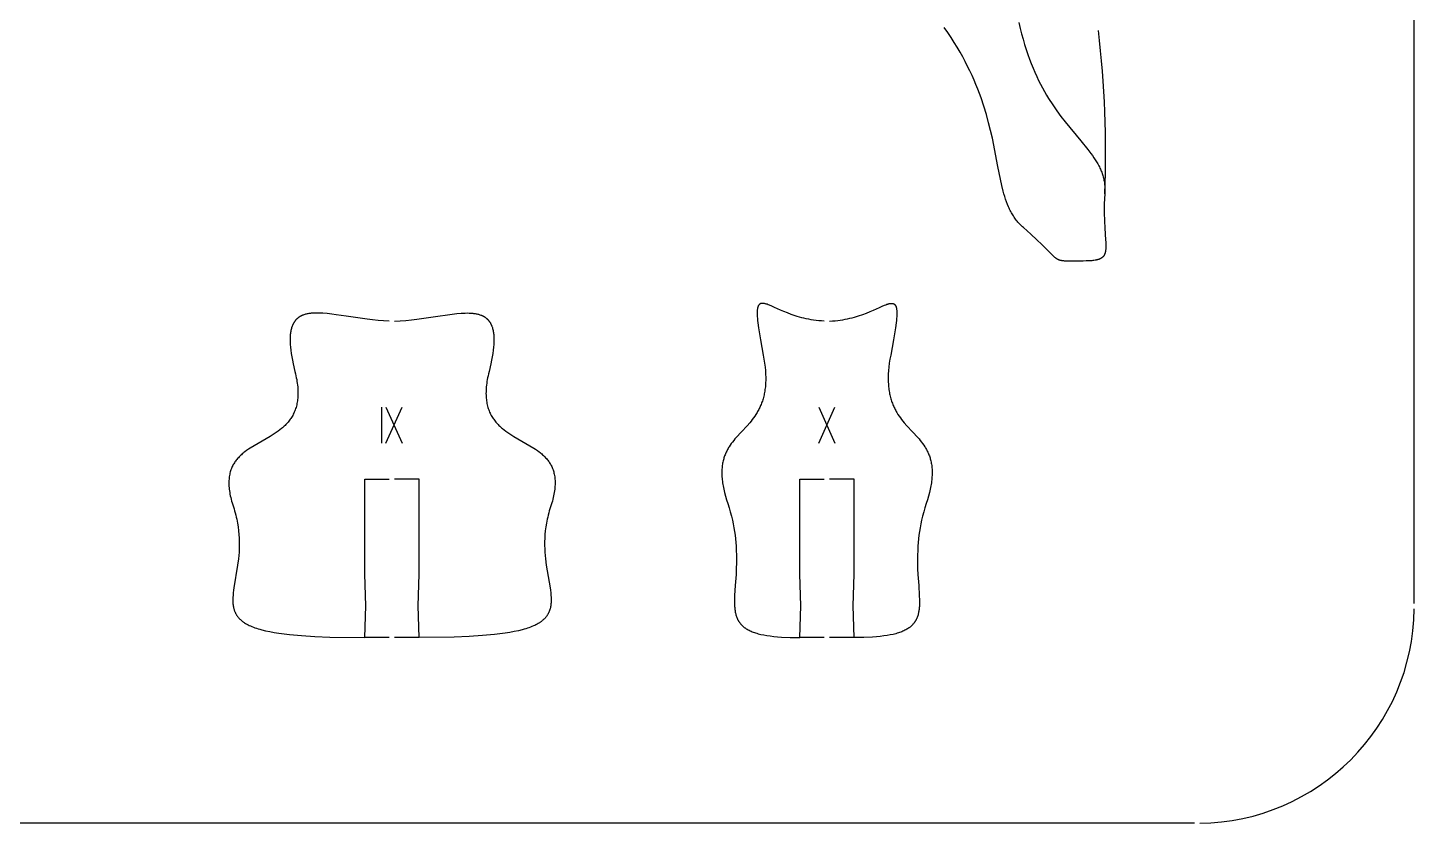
# Model space of a CAD drawing. Extents: x 2 to 222, y 1 to 131.
# Drawn here: x 144.9 to 221.5, y 1.4 to 45.4 of the extents above; entities that cross this region are included whole.
import ezdxf

# ---------------------------------------------------------------- set-up
doc = ezdxf.new("R2010")
doc.units = 0
doc.header["$MEASUREMENT"] = 0
doc.layers.add('DEFAULT', color=18, linetype='CONTINUOUS')

msp = doc.modelspace()

# ---------------------------------------------------------------- linework, layer by layer
at = {"layer": 'DEFAULT', "color": 1}
for p, q in [((221.525, 13.535), (221.525, 119.234)), ((163.531, 15.154), (163.531, 20.407)), ((163.531, 20.407), (164.879, 20.407)), ((166.53, 20.407), (165.179, 20.407)), ((166.53, 15.154), (166.53, 20.407)), ((187.57, 15.154), (187.57, 20.407)), ((187.57, 20.407), (188.917, 20.407)), ((190.568, 20.407), (189.217, 20.407)), ((190.568, 15.154), (190.568, 20.407)), ((163.581, 13.404), (163.531, 15.154)), ((166.481, 13.404), (166.53, 15.154)), ((187.619, 13.404), (187.57, 15.154)), ((190.519, 13.404), (190.568, 15.154)), ((163.531, 11.654), (163.581, 13.404)), ((166.53, 11.654), (166.481, 13.404)), ((187.57, 11.654), (187.619, 13.404)), ((190.568, 11.654), (190.519, 13.404)), ((164.879, 11.654), (163.531, 11.654)), ((166.53, 11.654), (165.179, 11.654)), ((188.917, 11.654), (187.566, 11.654)), ((190.568, 11.654), (189.217, 11.654)), ((209.375, 1.385), (13.675, 1.385))]:
    msp.add_line(p, q, dxfattribs=at)
at = {"layer": 'DEFAULT', "color": 250}
for p, q in [((164.473, 22.405), (164.473, 24.402)), ((164.696, 24.402), (165.587, 22.405)), ((164.696, 22.405), (165.587, 24.402)), ((188.622, 24.402), (189.512, 22.405)), ((188.622, 22.405), (189.512, 24.402))]:
    msp.add_line(p, q, dxfattribs=at)
at = {"layer": 'DEFAULT', "color": 1}
for points in [[(199.927, 34.32), (199.873, 34.369), (199.82, 34.418), (199.768, 34.469), (199.718, 34.52), (199.67, 34.573), (199.623, 34.626), (199.577, 34.68), (199.533, 34.736), (199.49, 34.792), (199.449, 34.849), (199.409, 34.907), (199.37, 34.967), (199.332, 35.027), (199.296, 35.088), (199.261, 35.149), (199.226, 35.212), (199.193, 35.276), (199.161, 35.341), (199.13, 35.406), (199.1, 35.473), (199.043, 35.609), (198.989, 35.748), (198.939, 35.891), (198.891, 36.038), (198.846, 36.188), (198.804, 36.342), (198.724, 36.66), (198.651, 36.993), (198.513, 37.697), (198.208, 39.265), (198.112, 39.688), (198.004, 40.124), (197.881, 40.571), (197.742, 41.031), (197.583, 41.502), (197.403, 41.985), (197.304, 42.23), (197.199, 42.478), (197.087, 42.729), (196.969, 42.983), (196.843, 43.24), (196.71, 43.499), (196.57, 43.761), (196.421, 44.025), (196.265, 44.292), (196.099, 44.562), (195.925, 44.834), (195.742, 45.109), (195.55, 45.386)], [(199.678, 45.658), (199.75, 45.341), (199.826, 45.035), (199.906, 44.738), (199.99, 44.451), (200.077, 44.173), (200.168, 43.904), (200.261, 43.643), (200.357, 43.392), (200.456, 43.148), (200.557, 42.912), (200.66, 42.684), (200.765, 42.464), (200.873, 42.251), (200.981, 42.044), (201.092, 41.845), (201.203, 41.651), (201.316, 41.465), (201.543, 41.108), (201.772, 40.774), (202.002, 40.46), (202.23, 40.163), (203.098, 39.114), (203.483, 38.644), (203.658, 38.416), (203.741, 38.302), (203.819, 38.189), (203.894, 38.076), (203.965, 37.962), (204.032, 37.848), (204.094, 37.733), (204.123, 37.675), (204.151, 37.617), (204.178, 37.558), (204.204, 37.5), (204.229, 37.44), (204.252, 37.381), (204.274, 37.32), (204.294, 37.26), (204.313, 37.199), (204.331, 37.137), (204.348, 37.075), (204.363, 37.012), (204.376, 36.948), (204.388, 36.884), (204.399, 36.819), (204.408, 36.753), (204.415, 36.687), (204.421, 36.619), (204.425, 36.551), (204.428, 36.482), (204.429, 36.412), (204.428, 36.342), (204.426, 36.27), (204.422, 36.197)], [(204.422, 36.197), (204.405, 35.912), (204.395, 35.641), (204.39, 35.384), (204.39, 35.141), (204.4, 34.695), (204.42, 34.299), (204.465, 33.648), (204.473, 33.513), (204.478, 33.388), (204.48, 33.273), (204.479, 33.219), (204.477, 33.167), (204.473, 33.117), (204.468, 33.07), (204.465, 33.047), (204.462, 33.025), (204.458, 33.003), (204.454, 32.982), (204.45, 32.962), (204.445, 32.941), (204.44, 32.922), (204.434, 32.903), (204.427, 32.884), (204.421, 32.866), (204.413, 32.848), (204.41, 32.84), (204.406, 32.831), (204.402, 32.823), (204.397, 32.815), (204.393, 32.807), (204.389, 32.798), (204.384, 32.791), (204.379, 32.783), (204.374, 32.775), (204.369, 32.768), (204.364, 32.76), (204.359, 32.753), (204.354, 32.746), (204.348, 32.739), (204.342, 32.732), (204.337, 32.725), (204.331, 32.718), (204.324, 32.711), (204.318, 32.705), (204.312, 32.698), (204.305, 32.692), (204.298, 32.686), (204.291, 32.68), (204.284, 32.674), (204.277, 32.668), (204.27, 32.662), (204.262, 32.656), (204.254, 32.651), (204.247, 32.645), (204.238, 32.64), (204.23, 32.635), (204.222, 32.629), (204.205, 32.619), (204.187, 32.61), (204.168, 32.6), (204.148, 32.591), (204.128, 32.583), (204.107, 32.575), (204.086, 32.567), (204.063, 32.56), (204.04, 32.553), (204.016, 32.546), (203.991, 32.539), (203.966, 32.533), (203.939, 32.528), (203.884, 32.517), (203.825, 32.508), (203.763, 32.5), (203.697, 32.494), (203.627, 32.488), (203.553, 32.483), (203.394, 32.477), (203.219, 32.475)], [(203.219, 32.475), (202.606, 32.471), (202.383, 32.47), (202.288, 32.472), (202.203, 32.476), (202.163, 32.479), (202.125, 32.482), (202.09, 32.486), (202.055, 32.491), (202.023, 32.497), (202.007, 32.5), (201.991, 32.503), (201.976, 32.507), (201.961, 32.511), (201.946, 32.515), (201.932, 32.52), (201.918, 32.524), (201.904, 32.529), (201.89, 32.534), (201.876, 32.54), (201.863, 32.546), (201.849, 32.552), (201.836, 32.558), (201.823, 32.565), (201.81, 32.572), (201.797, 32.579), (201.784, 32.587), (201.771, 32.595), (201.758, 32.603), (201.745, 32.612), (201.719, 32.631), (201.692, 32.651), (201.665, 32.672), (201.638, 32.695), (201.61, 32.72), (201.551, 32.775), (201.487, 32.837), (201.162, 33.169), (200.941, 33.39), (200.667, 33.654), (200.333, 33.962), (199.927, 34.32)], [(188.917, 29.159), (188.766, 29.166), (188.618, 29.176), (188.474, 29.19), (188.332, 29.208), (188.194, 29.229), (188.059, 29.253), (187.927, 29.279), (187.798, 29.308), (187.673, 29.34), (187.55, 29.373), (187.431, 29.408), (187.315, 29.445), (187.092, 29.522), (186.882, 29.602), (186.684, 29.683), (186.499, 29.763), (186.166, 29.913), (186.019, 29.978), (185.884, 30.035), (185.821, 30.06), (185.761, 30.081), (185.732, 30.09), (185.704, 30.099), (185.677, 30.107), (185.651, 30.114), (185.625, 30.12), (185.6, 30.125), (185.588, 30.127), (185.576, 30.129), (185.564, 30.131), (185.553, 30.132), (185.541, 30.133), (185.53, 30.134), (185.519, 30.135), (185.508, 30.135), (185.498, 30.135), (185.487, 30.135), (185.477, 30.134), (185.467, 30.133), (185.457, 30.132), (185.447, 30.131), (185.438, 30.129), (185.429, 30.127), (185.42, 30.125), (185.411, 30.122), (185.402, 30.119), (185.394, 30.116), (185.385, 30.112), (185.377, 30.108), (185.369, 30.104), (185.361, 30.099), (185.354, 30.094), (185.347, 30.089), (185.339, 30.084), (185.332, 30.078), (185.326, 30.071), (185.319, 30.065), (185.313, 30.057), (185.306, 30.05), (185.3, 30.042), (185.295, 30.034), (185.289, 30.025), (185.284, 30.016), (185.278, 30.007), (185.273, 29.997), (185.268, 29.987), (185.264, 29.977), (185.259, 29.966), (185.255, 29.955), (185.251, 29.943), (185.247, 29.931), (185.243, 29.918), (185.24, 29.905), (185.236, 29.892), (185.233, 29.878), (185.23, 29.864), (185.228, 29.849), (185.223, 29.818), (185.218, 29.785), (185.215, 29.751), (185.212, 29.715), (185.21, 29.677), (185.209, 29.637), (185.209, 29.595), (185.21, 29.505), (185.215, 29.406), (185.222, 29.3), (185.233, 29.184), (185.247, 29.06), (185.283, 28.784), (185.392, 28.113), (185.548, 27.272)], [(189.217, 29.159), (189.368, 29.165), (189.516, 29.176), (189.661, 29.19), (189.802, 29.207), (189.941, 29.228), (190.076, 29.252), (190.208, 29.278), (190.337, 29.307), (190.462, 29.339), (190.585, 29.372), (190.704, 29.407), (190.82, 29.444), (191.043, 29.521), (191.254, 29.601), (191.452, 29.682), (191.637, 29.762), (191.97, 29.912), (192.118, 29.978), (192.253, 30.035), (192.316, 30.059), (192.376, 30.081), (192.405, 30.09), (192.433, 30.099), (192.46, 30.107), (192.487, 30.114), (192.513, 30.12), (192.538, 30.125), (192.55, 30.127), (192.562, 30.129), (192.574, 30.131), (192.585, 30.132), (192.597, 30.133), (192.608, 30.134), (192.619, 30.135), (192.63, 30.135), (192.64, 30.135), (192.651, 30.135), (192.661, 30.134), (192.671, 30.134), (192.681, 30.133), (192.691, 30.131), (192.7, 30.129), (192.709, 30.127), (192.718, 30.125), (192.727, 30.123), (192.736, 30.12), (192.745, 30.116), (192.753, 30.113), (192.761, 30.109), (192.769, 30.105), (192.777, 30.1), (192.784, 30.095), (192.792, 30.09), (192.799, 30.084), (192.806, 30.078), (192.813, 30.072), (192.819, 30.065), (192.826, 30.058), (192.832, 30.051), (192.838, 30.043), (192.844, 30.035), (192.849, 30.026), (192.855, 30.017), (192.86, 30.008), (192.865, 29.998), (192.87, 29.988), (192.875, 29.978), (192.879, 29.967), (192.884, 29.955), (192.888, 29.944), (192.892, 29.931), (192.895, 29.919), (192.899, 29.906), (192.902, 29.893), (192.905, 29.879), (192.908, 29.864), (192.911, 29.85), (192.916, 29.819), (192.92, 29.786), (192.924, 29.752), (192.926, 29.716), (192.928, 29.678), (192.93, 29.638), (192.93, 29.596), (192.928, 29.506), (192.924, 29.407), (192.916, 29.301), (192.906, 29.185), (192.892, 29.061), (192.856, 28.785), (192.747, 28.114), (192.59, 27.272)], [(164.879, 29.159), (164.569, 29.17), (164.261, 29.19), (163.956, 29.218), (163.654, 29.253), (162.495, 29.423), (161.955, 29.505), (161.698, 29.54), (161.451, 29.568), (161.214, 29.589), (161.099, 29.596), (160.987, 29.6), (160.879, 29.601), (160.773, 29.6), (160.67, 29.595), (160.62, 29.591), (160.571, 29.587), (160.523, 29.582), (160.475, 29.575), (160.428, 29.568), (160.383, 29.56), (160.338, 29.551), (160.293, 29.54), (160.25, 29.529), (160.208, 29.517), (160.167, 29.504), (160.126, 29.489), (160.087, 29.473), (160.067, 29.465), (160.048, 29.456), (160.029, 29.448), (160.011, 29.438), (159.992, 29.429), (159.974, 29.419), (159.956, 29.409), (159.939, 29.399), (159.921, 29.388), (159.904, 29.377), (159.887, 29.366), (159.871, 29.354), (159.854, 29.342), (159.838, 29.33), (159.822, 29.317), (159.807, 29.304), (159.791, 29.291), (159.776, 29.277), (159.762, 29.263), (159.747, 29.248), (159.733, 29.234), (159.719, 29.219), (159.705, 29.203), (159.692, 29.187), (159.679, 29.171), (159.666, 29.155), (159.653, 29.138), (159.641, 29.12), (159.629, 29.103), (159.617, 29.085), (159.606, 29.066), (159.594, 29.047), (159.584, 29.028), (159.573, 29.008), (159.563, 28.988), (159.553, 28.968), (159.543, 28.947), (159.534, 28.926), (159.524, 28.904), (159.516, 28.882), (159.507, 28.86), (159.499, 28.837), (159.483, 28.79), (159.469, 28.741), (159.456, 28.69), (159.444, 28.638), (159.434, 28.584), (159.424, 28.528), (159.416, 28.471), (159.41, 28.411), (159.404, 28.349), (159.4, 28.286), (159.397, 28.221), (159.396, 28.154), (159.396, 28.084), (159.397, 28.013), (159.404, 27.864), (159.416, 27.707), (159.435, 27.542), (159.458, 27.368), (159.488, 27.184), (159.524, 26.992), (159.566, 26.79), (159.668, 26.358)], [(165.179, 29.159), (165.489, 29.17), (165.797, 29.19), (166.103, 29.218), (166.405, 29.253), (167.565, 29.424), (168.105, 29.506), (168.362, 29.541), (168.61, 29.569), (168.847, 29.59), (168.962, 29.597), (169.073, 29.601), (169.182, 29.602), (169.288, 29.601), (169.39, 29.596), (169.441, 29.593), (169.49, 29.588), (169.538, 29.583), (169.586, 29.577), (169.633, 29.569), (169.678, 29.561), (169.723, 29.552), (169.768, 29.542), (169.811, 29.531), (169.853, 29.518), (169.894, 29.505), (169.935, 29.49), (169.974, 29.475), (169.994, 29.467), (170.013, 29.458), (170.032, 29.449), (170.05, 29.44), (170.069, 29.431), (170.087, 29.421), (170.105, 29.411), (170.122, 29.4), (170.14, 29.39), (170.157, 29.379), (170.174, 29.367), (170.191, 29.356), (170.207, 29.344), (170.223, 29.331), (170.239, 29.319), (170.254, 29.306), (170.27, 29.292), (170.285, 29.278), (170.3, 29.264), (170.314, 29.25), (170.328, 29.235), (170.342, 29.22), (170.356, 29.205), (170.369, 29.189), (170.383, 29.173), (170.395, 29.156), (170.408, 29.139), (170.42, 29.122), (170.432, 29.104), (170.444, 29.086), (170.456, 29.068), (170.467, 29.049), (170.478, 29.03), (170.488, 29.01), (170.499, 28.99), (170.509, 28.969), (170.518, 28.949), (170.528, 28.927), (170.537, 28.906), (170.546, 28.884), (170.554, 28.861), (170.562, 28.838), (170.578, 28.791), (170.592, 28.742), (170.605, 28.692), (170.617, 28.64), (170.628, 28.585), (170.637, 28.53), (170.645, 28.472), (170.652, 28.412), (170.657, 28.351), (170.661, 28.287), (170.664, 28.222), (170.665, 28.155), (170.665, 28.085), (170.664, 28.014), (170.657, 27.865), (170.645, 27.708), (170.627, 27.543), (170.603, 27.368), (170.573, 27.185), (170.537, 26.992), (170.495, 26.791), (170.393, 26.358)], [(185.548, 27.272), (185.589, 27.044), (185.623, 26.825), (185.649, 26.615), (185.667, 26.413), (185.679, 26.219), (185.685, 26.034), (185.685, 25.944), (185.683, 25.855), (185.681, 25.769), (185.676, 25.684), (185.67, 25.602), (185.663, 25.521), (185.654, 25.441), (185.644, 25.363), (185.633, 25.287), (185.62, 25.213), (185.607, 25.14), (185.591, 25.068), (185.575, 24.998), (185.558, 24.929), (185.539, 24.862), (185.519, 24.796), (185.498, 24.732), (185.476, 24.669), (185.454, 24.607), (185.43, 24.546), (185.405, 24.486), (185.379, 24.428), (185.353, 24.371), (185.325, 24.315), (185.297, 24.259), (185.268, 24.205), (185.238, 24.152), (185.208, 24.1), (185.145, 23.998), (185.08, 23.9), (185.012, 23.805), (184.943, 23.712), (184.872, 23.622), (184.799, 23.534), (184.651, 23.364), (184.349, 23.039), (184.054, 22.717), (183.984, 22.635), (183.915, 22.552), (183.848, 22.467), (183.783, 22.381), (183.721, 22.292), (183.661, 22.202), (183.633, 22.156), (183.605, 22.109), (183.578, 22.061), (183.552, 22.013), (183.527, 21.964), (183.502, 21.914), (183.479, 21.863), (183.457, 21.811), (183.435, 21.758), (183.415, 21.705), (183.396, 21.65), (183.378, 21.595), (183.361, 21.538), (183.345, 21.48), (183.331, 21.421), (183.317, 21.361), (183.305, 21.3), (183.295, 21.237), (183.285, 21.173), (183.278, 21.108), (183.271, 21.042), (183.266, 20.974), (183.262, 20.904), (183.26, 20.834), (183.26, 20.761), (183.261, 20.688), (183.264, 20.612), (183.268, 20.535), (183.274, 20.457), (183.281, 20.377), (183.291, 20.295), (183.302, 20.211), (183.315, 20.126), (183.33, 20.039), (183.365, 19.859), (183.408, 19.671), (183.459, 19.475), (183.519, 19.271), (183.587, 19.059)], [(192.59, 27.272), (192.549, 27.044), (192.515, 26.825), (192.489, 26.615), (192.471, 26.413), (192.459, 26.219), (192.453, 26.034), (192.453, 25.944), (192.455, 25.855), (192.457, 25.769), (192.462, 25.684), (192.468, 25.602), (192.475, 25.521), (192.484, 25.441), (192.494, 25.363), (192.505, 25.287), (192.518, 25.213), (192.532, 25.14), (192.547, 25.068), (192.563, 24.998), (192.581, 24.929), (192.599, 24.862), (192.619, 24.796), (192.64, 24.732), (192.662, 24.669), (192.685, 24.607), (192.709, 24.546), (192.733, 24.486), (192.759, 24.428), (192.786, 24.371), (192.813, 24.315), (192.841, 24.259), (192.87, 24.205), (192.9, 24.152), (192.931, 24.1), (192.994, 23.998), (193.059, 23.9), (193.127, 23.805), (193.196, 23.712), (193.267, 23.622), (193.34, 23.534), (193.488, 23.364), (193.79, 23.039), (194.086, 22.717), (194.156, 22.635), (194.226, 22.552), (194.293, 22.467), (194.357, 22.381), (194.42, 22.292), (194.479, 22.202), (194.508, 22.156), (194.536, 22.109), (194.563, 22.061), (194.589, 22.013), (194.614, 21.964), (194.638, 21.914), (194.662, 21.863), (194.684, 21.811), (194.705, 21.758), (194.726, 21.705), (194.745, 21.65), (194.763, 21.595), (194.78, 21.538), (194.796, 21.48), (194.81, 21.421), (194.824, 21.361), (194.836, 21.3), (194.846, 21.237), (194.856, 21.173), (194.864, 21.108), (194.87, 21.042), (194.875, 20.974), (194.879, 20.904), (194.881, 20.834), (194.881, 20.761), (194.88, 20.688), (194.878, 20.612), (194.873, 20.535), (194.868, 20.457), (194.86, 20.377), (194.85, 20.295), (194.839, 20.211), (194.826, 20.126), (194.811, 20.039), (194.776, 19.859), (194.733, 19.671), (194.682, 19.475), (194.623, 19.271), (194.555, 19.059)], [(159.668, 26.358), (159.696, 26.245), (159.721, 26.134), (159.744, 26.025), (159.764, 25.919), (159.781, 25.815), (159.796, 25.714), (159.809, 25.615), (159.819, 25.518), (159.826, 25.424), (159.831, 25.331), (159.834, 25.241), (159.835, 25.153), (159.834, 25.067), (159.83, 24.983), (159.824, 24.901), (159.817, 24.821), (159.807, 24.743), (159.795, 24.667), (159.781, 24.592), (159.766, 24.52), (159.748, 24.449), (159.729, 24.38), (159.708, 24.312), (159.685, 24.247), (159.66, 24.183), (159.634, 24.12), (159.607, 24.059), (159.577, 23.999), (159.547, 23.941), (159.514, 23.885), (159.481, 23.829), (159.446, 23.775), (159.409, 23.723), (159.372, 23.671), (159.333, 23.621), (159.293, 23.572), (159.251, 23.524), (159.209, 23.477), (159.165, 23.432), (159.121, 23.387), (159.075, 23.343), (159.029, 23.301), (158.982, 23.259), (158.933, 23.218), (158.835, 23.138), (158.733, 23.062), (158.629, 22.988), (158.522, 22.917), (158.414, 22.847), (158.304, 22.78), (157.856, 22.521), (157.412, 22.265), (157.198, 22.132), (157.095, 22.063), (156.994, 21.993), (156.896, 21.92), (156.848, 21.882), (156.801, 21.844), (156.755, 21.805), (156.71, 21.765), (156.666, 21.725), (156.623, 21.684), (156.581, 21.641), (156.54, 21.598), (156.501, 21.554), (156.462, 21.509), (156.425, 21.463), (156.39, 21.416), (156.355, 21.367), (156.322, 21.318), (156.291, 21.267), (156.261, 21.215), (156.232, 21.162), (156.205, 21.108), (156.18, 21.052), (156.156, 20.994), (156.134, 20.936), (156.114, 20.876), (156.095, 20.814), (156.079, 20.751), (156.064, 20.686), (156.051, 20.619), (156.04, 20.551), (156.031, 20.482), (156.025, 20.41), (156.02, 20.337), (156.017, 20.262), (156.017, 20.185), (156.019, 20.106), (156.023, 20.025), (156.029, 19.942), (156.038, 19.857), (156.049, 19.77), (156.063, 19.682), (156.079, 19.59), (156.097, 19.497), (156.118, 19.402), (156.142, 19.304), (156.169, 19.204), (156.198, 19.102), (156.23, 18.997), (156.264, 18.89)], [(170.393, 26.358), (170.365, 26.245), (170.34, 26.134), (170.317, 26.025), (170.297, 25.919), (170.28, 25.815), (170.265, 25.714), (170.253, 25.615), (170.243, 25.518), (170.235, 25.424), (170.23, 25.331), (170.227, 25.241), (170.226, 25.153), (170.228, 25.067), (170.231, 24.983), (170.237, 24.901), (170.245, 24.821), (170.255, 24.743), (170.267, 24.667), (170.28, 24.592), (170.296, 24.52), (170.313, 24.449), (170.333, 24.38), (170.354, 24.312), (170.377, 24.247), (170.401, 24.183), (170.427, 24.12), (170.455, 24.059), (170.484, 23.999), (170.515, 23.941), (170.547, 23.885), (170.581, 23.829), (170.616, 23.775), (170.653, 23.723), (170.69, 23.671), (170.729, 23.621), (170.769, 23.572), (170.811, 23.524), (170.853, 23.477), (170.897, 23.432), (170.941, 23.387), (170.987, 23.343), (171.033, 23.301), (171.08, 23.259), (171.129, 23.218), (171.228, 23.138), (171.329, 23.062), (171.434, 22.988), (171.54, 22.917), (171.648, 22.847), (171.758, 22.78), (172.206, 22.521), (172.651, 22.265), (172.864, 22.132), (172.968, 22.063), (173.069, 21.993), (173.167, 21.92), (173.215, 21.882), (173.262, 21.844), (173.308, 21.805), (173.353, 21.765), (173.397, 21.725), (173.44, 21.684), (173.482, 21.641), (173.523, 21.598), (173.562, 21.554), (173.6, 21.509), (173.637, 21.463), (173.673, 21.416), (173.708, 21.367), (173.741, 21.318), (173.772, 21.267), (173.802, 21.215), (173.831, 21.162), (173.858, 21.108), (173.883, 21.052), (173.907, 20.994), (173.929, 20.936), (173.949, 20.876), (173.967, 20.814), (173.984, 20.751), (173.999, 20.686), (174.011, 20.619), (174.022, 20.551), (174.031, 20.482), (174.038, 20.41), (174.042, 20.337), (174.045, 20.262), (174.045, 20.185), (174.044, 20.106), (174.039, 20.025), (174.033, 19.942), (174.024, 19.857), (174.013, 19.77), (173.999, 19.682), (173.983, 19.59), (173.965, 19.497), (173.943, 19.402), (173.92, 19.304), (173.893, 19.204), (173.864, 19.102), (173.832, 18.997), (173.797, 18.89)], [(156.264, 18.89), (156.302, 18.774), (156.337, 18.658), (156.369, 18.544), (156.399, 18.431), (156.426, 18.319), (156.451, 18.207), (156.474, 18.097), (156.495, 17.988), (156.529, 17.772), (156.556, 17.56), (156.575, 17.353), (156.587, 17.149), (156.593, 16.949), (156.593, 16.753), (156.588, 16.561), (156.578, 16.372), (156.564, 16.188), (156.546, 16.007), (156.502, 15.658), (156.297, 14.411), (156.277, 14.273), (156.26, 14.137), (156.247, 14.006), (156.239, 13.878), (156.236, 13.816), (156.235, 13.754), (156.235, 13.694), (156.237, 13.634), (156.24, 13.575), (156.244, 13.517), (156.25, 13.46), (156.258, 13.404), (156.268, 13.349), (156.274, 13.322), (156.28, 13.295), (156.286, 13.268), (156.293, 13.241), (156.301, 13.215), (156.309, 13.189), (156.317, 13.163), (156.326, 13.138), (156.336, 13.112), (156.346, 13.087), (156.357, 13.062), (156.368, 13.037), (156.38, 13.013), (156.392, 12.988), (156.405, 12.964), (156.418, 12.94), (156.432, 12.917), (156.447, 12.893), (156.463, 12.87), (156.479, 12.847), (156.495, 12.825), (156.513, 12.802), (156.53, 12.78), (156.549, 12.758), (156.568, 12.736), (156.588, 12.714), (156.609, 12.693), (156.63, 12.672), (156.652, 12.651), (156.675, 12.63), (156.699, 12.61), (156.723, 12.59), (156.748, 12.57), (156.773, 12.55), (156.8, 12.53), (156.827, 12.511), (156.855, 12.492), (156.884, 12.473), (156.944, 12.436), (157.007, 12.399), (157.074, 12.364), (157.144, 12.329), (157.217, 12.296), (157.294, 12.263), (157.375, 12.231), (157.459, 12.2), (157.547, 12.17), (157.639, 12.14), (157.735, 12.112), (157.834, 12.084), (158.046, 12.032), (158.274, 11.983), (158.519, 11.937), (158.782, 11.895), (159.064, 11.857), (159.364, 11.821), (160.024, 11.761), (160.766, 11.714), (161.595, 11.681), (163.531, 11.654)], [(173.797, 18.89), (173.76, 18.774), (173.725, 18.658), (173.692, 18.544), (173.662, 18.431), (173.635, 18.319), (173.61, 18.207), (173.587, 18.097), (173.567, 17.988), (173.532, 17.772), (173.505, 17.56), (173.486, 17.353), (173.474, 17.149), (173.468, 16.949), (173.468, 16.753), (173.474, 16.561), (173.484, 16.372), (173.498, 16.188), (173.515, 16.007), (173.559, 15.658), (173.765, 14.411), (173.784, 14.273), (173.801, 14.137), (173.814, 14.006), (173.823, 13.878), (173.825, 13.816), (173.826, 13.754), (173.826, 13.694), (173.825, 13.634), (173.822, 13.575), (173.817, 13.517), (173.811, 13.46), (173.803, 13.404), (173.793, 13.349), (173.788, 13.322), (173.782, 13.295), (173.775, 13.268), (173.768, 13.241), (173.761, 13.215), (173.753, 13.189), (173.744, 13.163), (173.735, 13.138), (173.726, 13.112), (173.715, 13.087), (173.705, 13.062), (173.694, 13.037), (173.682, 13.013), (173.669, 12.988), (173.657, 12.964), (173.643, 12.94), (173.629, 12.917), (173.614, 12.893), (173.599, 12.87), (173.583, 12.847), (173.566, 12.825), (173.549, 12.802), (173.531, 12.78), (173.512, 12.758), (173.493, 12.736), (173.473, 12.714), (173.452, 12.693), (173.431, 12.672), (173.409, 12.651), (173.386, 12.63), (173.363, 12.61), (173.339, 12.59), (173.314, 12.57), (173.288, 12.55), (173.261, 12.53), (173.234, 12.511), (173.206, 12.492), (173.177, 12.473), (173.117, 12.436), (173.054, 12.399), (172.987, 12.364), (172.917, 12.329), (172.844, 12.296), (172.767, 12.263), (172.686, 12.231), (172.602, 12.2), (172.514, 12.17), (172.422, 12.14), (172.327, 12.112), (172.227, 12.084), (172.016, 12.032), (171.788, 11.983), (171.542, 11.937), (171.279, 11.895), (170.998, 11.857), (170.697, 11.821), (170.038, 11.761), (169.295, 11.714), (168.466, 11.681), (166.53, 11.654)], [(183.587, 19.059), (183.661, 18.828), (183.727, 18.6), (183.787, 18.376), (183.84, 18.155), (183.886, 17.938), (183.926, 17.726), (183.961, 17.516), (183.99, 17.311), (184.014, 17.109), (184.033, 16.911), (184.048, 16.717), (184.059, 16.526), (184.07, 16.156), (184.07, 15.801), (184.06, 15.46), (184.043, 15.135), (184.001, 14.527), (183.967, 13.979), (183.958, 13.726), (183.958, 13.606), (183.96, 13.489), (183.966, 13.375), (183.97, 13.32), (183.975, 13.266), (183.981, 13.212), (183.988, 13.16), (183.996, 13.108), (184.005, 13.057), (184.015, 13.007), (184.026, 12.958), (184.039, 12.91), (184.053, 12.863), (184.068, 12.817), (184.084, 12.772), (184.102, 12.727), (184.112, 12.706), (184.121, 12.684), (184.132, 12.662), (184.142, 12.641), (184.153, 12.62), (184.164, 12.6), (184.176, 12.579), (184.188, 12.559), (184.201, 12.539), (184.214, 12.519), (184.227, 12.499), (184.241, 12.48), (184.255, 12.461), (184.27, 12.442), (184.285, 12.423), (184.3, 12.405), (184.316, 12.387), (184.332, 12.369), (184.349, 12.351), (184.367, 12.333), (184.384, 12.316), (184.403, 12.299), (184.421, 12.282), (184.44, 12.265), (184.46, 12.249), (184.48, 12.232), (184.501, 12.217), (184.522, 12.201), (184.544, 12.185), (184.566, 12.17), (184.612, 12.14), (184.66, 12.111), (184.71, 12.083), (184.762, 12.056), (184.817, 12.029), (184.874, 12.004), (184.933, 11.979), (184.995, 11.955), (185.059, 11.933), (185.125, 11.911), (185.194, 11.89), (185.266, 11.87), (185.34, 11.851), (185.417, 11.832), (185.578, 11.799), (185.751, 11.768), (185.935, 11.742), (186.131, 11.718), (186.338, 11.699), (186.558, 11.683), (187.037, 11.661), (187.57, 11.654)], [(194.555, 19.059), (194.481, 18.828), (194.414, 18.6), (194.354, 18.376), (194.302, 18.155), (194.255, 17.938), (194.215, 17.726), (194.181, 17.516), (194.151, 17.311), (194.127, 17.109), (194.108, 16.911), (194.093, 16.717), (194.082, 16.526), (194.071, 16.156), (194.071, 15.801), (194.081, 15.46), (194.097, 15.135), (194.139, 14.527), (194.173, 13.979), (194.181, 13.726), (194.182, 13.606), (194.179, 13.489), (194.174, 13.375), (194.17, 13.32), (194.165, 13.266), (194.159, 13.212), (194.152, 13.16), (194.144, 13.108), (194.135, 13.057), (194.125, 13.007), (194.113, 12.958), (194.101, 12.91), (194.087, 12.863), (194.071, 12.817), (194.055, 12.772), (194.037, 12.727), (194.028, 12.706), (194.018, 12.684), (194.007, 12.662), (193.997, 12.641), (193.986, 12.62), (193.975, 12.6), (193.963, 12.579), (193.951, 12.559), (193.938, 12.539), (193.925, 12.519), (193.912, 12.499), (193.898, 12.48), (193.884, 12.461), (193.869, 12.442), (193.854, 12.423), (193.839, 12.405), (193.823, 12.387), (193.806, 12.369), (193.789, 12.351), (193.772, 12.333), (193.754, 12.316), (193.736, 12.299), (193.717, 12.282), (193.698, 12.265), (193.678, 12.249), (193.658, 12.232), (193.638, 12.217), (193.616, 12.201), (193.595, 12.185), (193.573, 12.17), (193.527, 12.14), (193.479, 12.111), (193.428, 12.083), (193.376, 12.056), (193.321, 12.029), (193.264, 12.004), (193.205, 11.979), (193.143, 11.955), (193.079, 11.933), (193.013, 11.911), (192.944, 11.89), (192.872, 11.87), (192.798, 11.851), (192.721, 11.832), (192.56, 11.799), (192.387, 11.768), (192.203, 11.742), (192.007, 11.718), (191.8, 11.699), (191.58, 11.683), (191.101, 11.661), (190.568, 11.654)]]:
    msp.add_lwpolyline(points, dxfattribs=at)
for centre, radius, start, end in [((146.668, 38.464), 57.799, 357.75272, 6.72124), ((209.523, 13.387), 12.003, 270.7253, 359.2747)]:
    msp.add_arc(centre, radius, start, end, dxfattribs=at)

doc.saveas('drawing.dxf')
